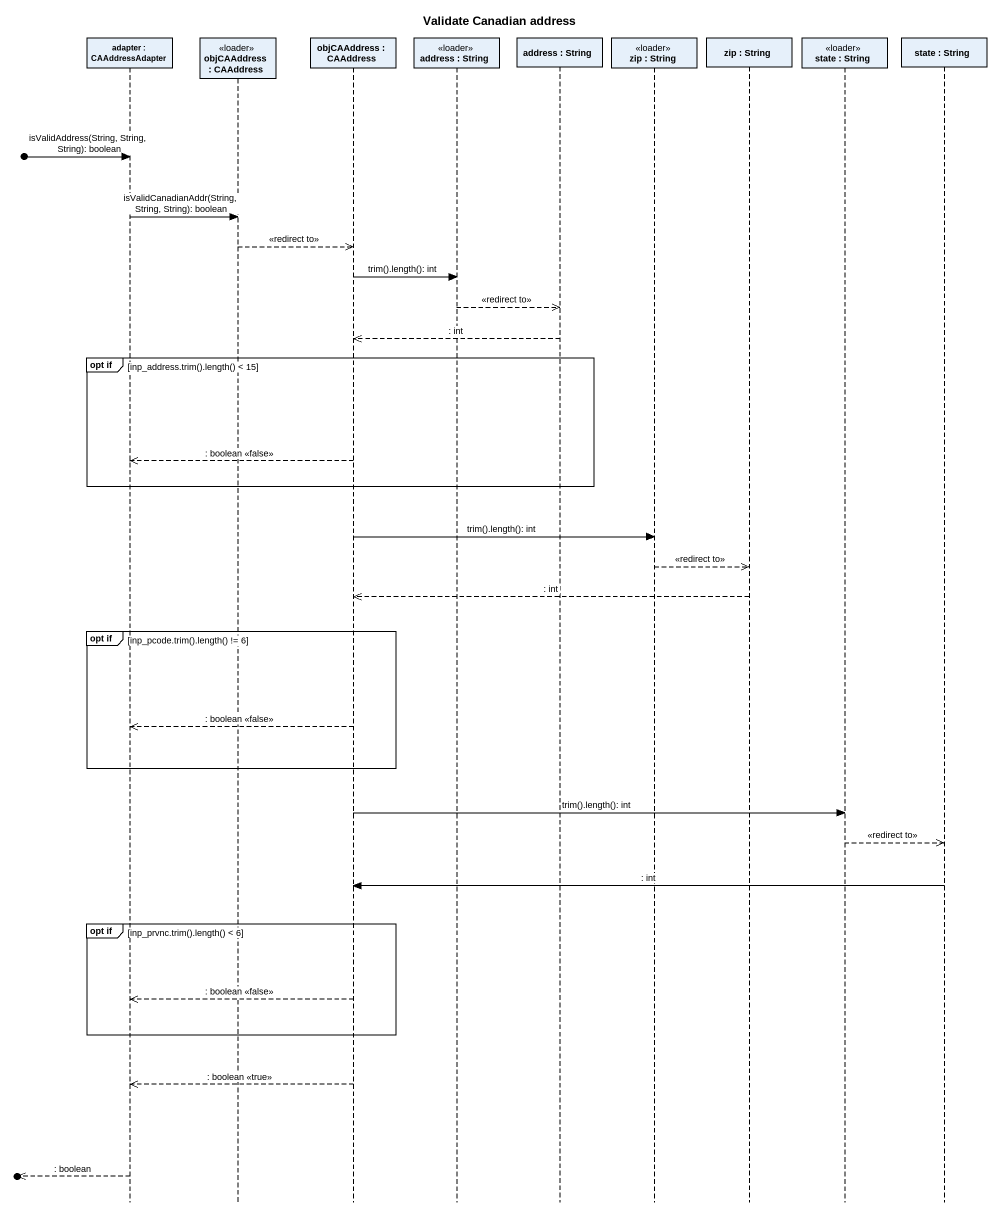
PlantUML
@startuml
title Validate Canadian address
hide footbox
participant "adapter : CAAddressAdapter" as adapter
participant "objCAAddress : CAAddress" as objCAAddress <<loader>>
participant "objCAAddress : CAAddress" as objCAAddress_2
participant "address : String" as address <<loader>>
participant "address : String" as address_2
participant "zip : String" as zip <<loader>>
participant "zip : String" as zip_2
participant "state : String" as state_ <<loader>>
participant "state : String" as state__2

[o-> adapter : isValidAddress(String, String, String): boolean
adapter -> objCAAddress : isValidCanadianAddr(String, String, String): boolean
objCAAddress -->> objCAAddress_2 : <<redirect to>>
objCAAddress_2 -> address : trim().length(): int
address -->> address_2 : <<redirect to>>
address_2 -->> objCAAddress_2 : : int
group opt if [inp_address.trim().length() < 15]
  objCAAddress_2 -->> adapter : : boolean <<false>>
end
objCAAddress_2 -> zip : trim().length(): int
zip -->> zip_2 : <<redirect to>>
zip_2 -->> objCAAddress_2 : : int
group opt if [inp_pcode.trim().length() != 6]
  objCAAddress_2 -->> adapter : : boolean <<false>>
end
objCAAddress_2 -> state_ : trim().length(): int
state_ -->> state__2 : <<redirect to>>
state__2 -> objCAAddress_2 : : int
group opt if [inp_prvnc.trim().length() < 6]
  objCAAddress_2 -->> adapter : : boolean <<false>>
end
objCAAddress_2 -->> adapter : : boolean <<true>>
[o<<-- adapter : : boolean
@enduml
